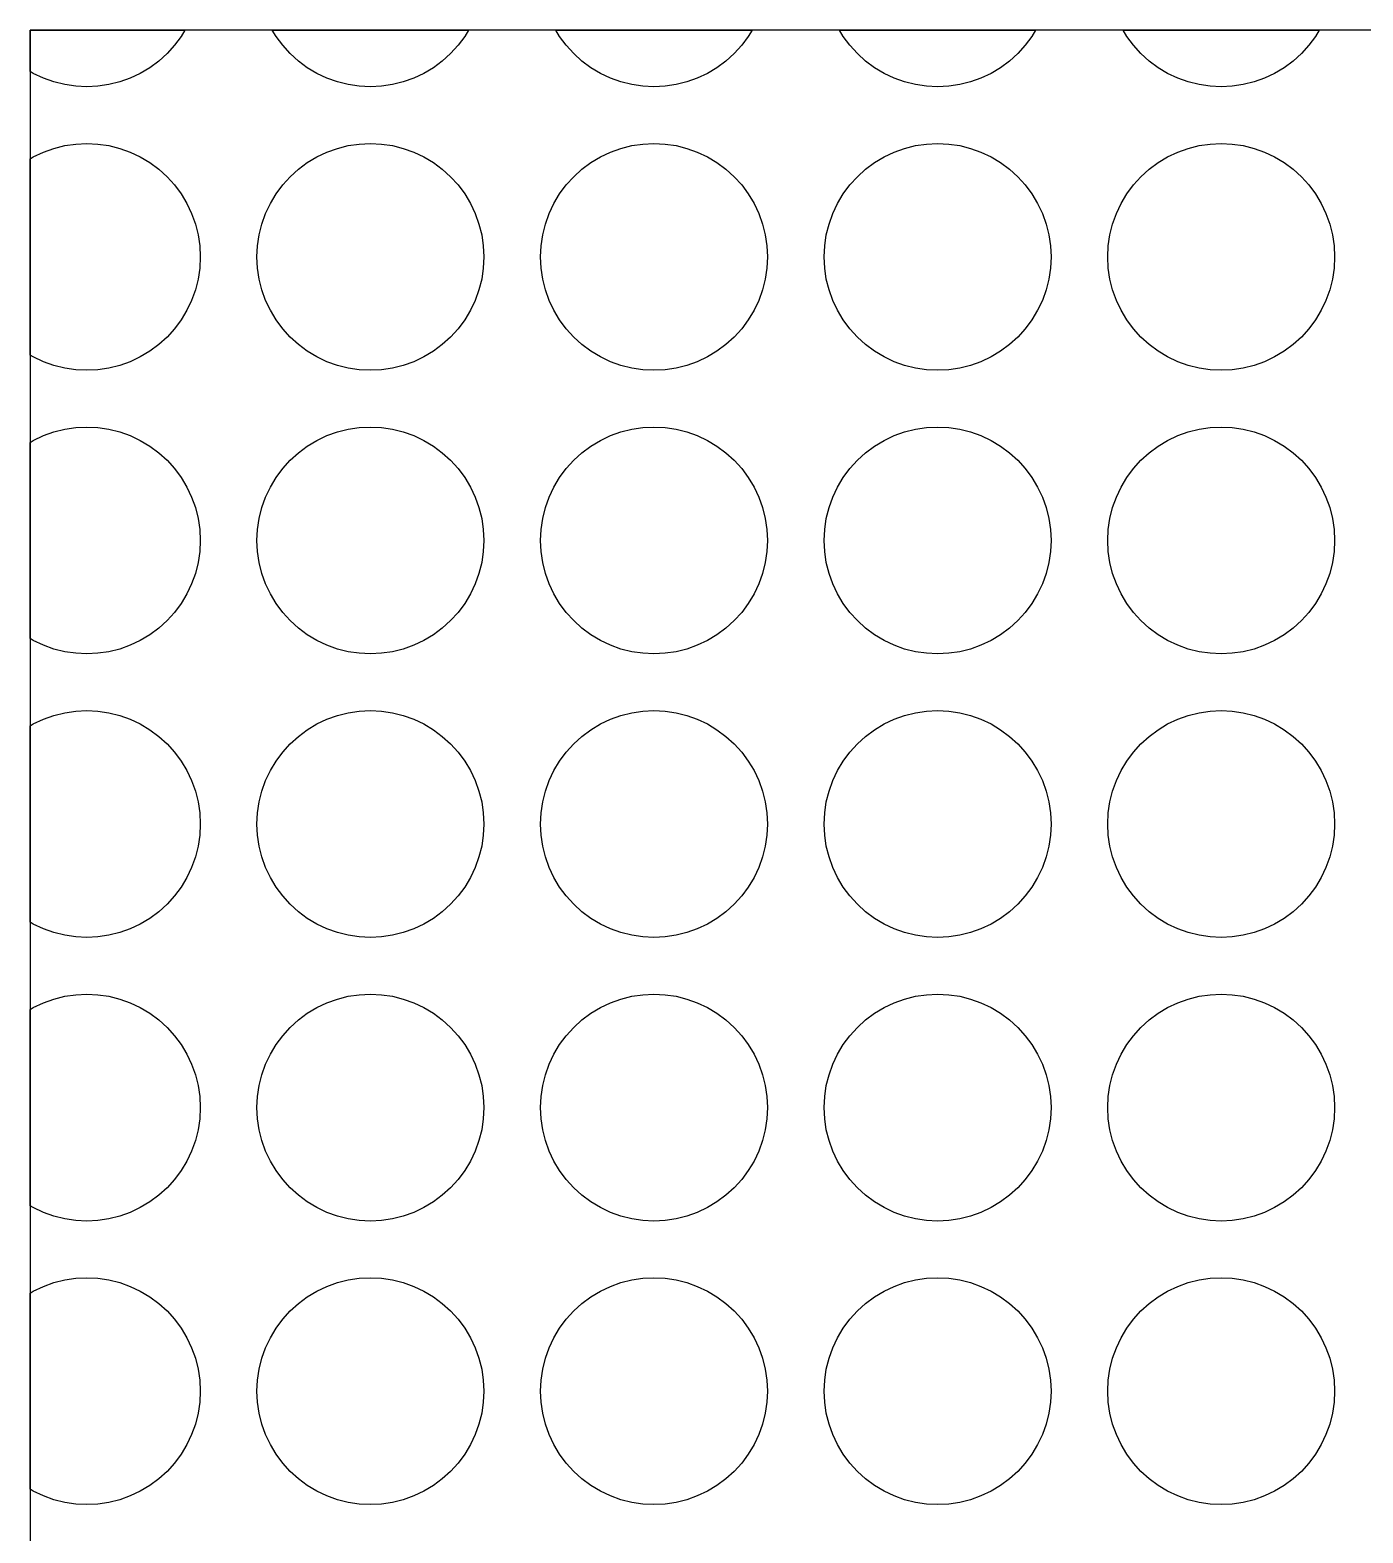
# Model space of a CAD drawing. Header units: millimetres. Extents: x 417.4 to 443.4, y -327.3 to -272.3.
# Drawn here: x 417.39 to 429.14, y -285.58 to -272.33 of the extents above; entities that cross this region are included whole.
import ezdxf

# ---------------------------------------------------------------- set-up
doc = ezdxf.new("R2010")
doc.units = ezdxf.units.MM
doc.layers.add('background', color=7, linetype='Continuous')
doc.layers.add('outline', color=3, linetype='Continuous')

msp = doc.modelspace()

# ---------------------------------------------------------------- linework, layer by layer
at = {"layer": 'background'}
for points in [[(417.387, -272.33), (418.751, -272.33), (418.718, -272.386), (418.66, -272.464), (418.594, -272.537), (418.521, -272.603), (418.442, -272.662), (418.358, -272.712), (418.269, -272.754), (418.177, -272.787), (418.082, -272.811), (417.985, -272.825), (417.887, -272.83), (417.789, -272.825), (417.692, -272.811), (417.596, -272.787), (417.504, -272.754), (417.415, -272.712), (417.387, -272.695)], [(421.251, -272.33), (421.218, -272.386), (421.16, -272.464), (421.094, -272.537), (421.021, -272.603), (420.942, -272.662), (420.858, -272.712), (420.769, -272.754), (420.677, -272.787), (420.582, -272.811), (420.485, -272.825), (420.387, -272.83), (420.289, -272.825), (420.192, -272.811), (420.096, -272.787), (420.004, -272.754), (419.915, -272.712), (419.831, -272.662), (419.752, -272.603), (419.68, -272.537), (419.614, -272.464), (419.555, -272.386), (419.522, -272.33)], [(423.751, -272.33), (423.718, -272.386), (423.66, -272.464), (423.594, -272.537), (423.521, -272.603), (423.442, -272.662), (423.358, -272.712), (423.269, -272.754), (423.177, -272.787), (423.082, -272.811), (422.985, -272.825), (422.887, -272.83), (422.789, -272.825), (422.692, -272.811), (422.596, -272.787), (422.504, -272.754), (422.415, -272.712), (422.331, -272.662), (422.252, -272.603), (422.18, -272.537), (422.114, -272.464), (422.055, -272.386), (422.022, -272.33)], [(426.251, -272.33), (426.218, -272.386), (426.16, -272.464), (426.094, -272.537), (426.021, -272.603), (425.942, -272.662), (425.858, -272.712), (425.769, -272.754), (425.677, -272.787), (425.582, -272.811), (425.485, -272.825), (425.387, -272.83), (425.289, -272.825), (425.192, -272.811), (425.096, -272.787), (425.004, -272.754), (424.915, -272.712), (424.831, -272.662), (424.752, -272.603), (424.68, -272.537), (424.614, -272.464), (424.555, -272.386), (424.522, -272.33)], [(428.751, -272.33), (428.718, -272.386), (428.66, -272.464), (428.594, -272.537), (428.521, -272.603), (428.442, -272.662), (428.358, -272.712), (428.269, -272.754), (428.177, -272.787), (428.082, -272.811), (427.985, -272.825), (427.887, -272.83), (427.789, -272.825), (427.692, -272.811), (427.596, -272.787), (427.504, -272.754), (427.415, -272.712), (427.331, -272.662), (427.252, -272.603), (427.18, -272.537), (427.114, -272.464), (427.055, -272.386), (427.022, -272.33)], [(417.387, -273.465), (417.415, -273.448), (417.504, -273.406), (417.596, -273.373), (417.692, -273.349), (417.789, -273.335), (417.887, -273.33), (417.985, -273.335), (418.082, -273.349), (418.177, -273.373), (418.269, -273.406), (418.358, -273.448), (418.442, -273.499), (418.521, -273.557), (418.594, -273.623), (418.66, -273.696), (418.718, -273.775), (418.769, -273.859), (418.811, -273.947), (418.844, -274.04), (418.868, -274.135), (418.882, -274.232), (418.887, -274.33), (418.882, -274.428), (418.868, -274.525), (418.844, -274.62), (418.811, -274.713), (418.769, -274.801), (418.718, -274.886), (418.66, -274.964), (418.594, -275.037), (418.521, -275.103), (418.442, -275.162), (418.358, -275.212), (418.269, -275.254), (418.177, -275.287), (418.082, -275.311), (417.985, -275.325), (417.887, -275.33), (417.789, -275.325), (417.692, -275.311), (417.596, -275.287), (417.504, -275.254), (417.415, -275.212), (417.387, -275.195)], [(421.387, -274.33), (421.382, -274.428), (421.368, -274.525), (421.344, -274.62), (421.311, -274.713), (421.269, -274.801), (421.218, -274.886), (421.16, -274.964), (421.094, -275.037), (421.021, -275.103), (420.942, -275.162), (420.858, -275.212), (420.769, -275.254), (420.677, -275.287), (420.582, -275.311), (420.485, -275.325), (420.387, -275.33), (420.289, -275.325), (420.192, -275.311), (420.096, -275.287), (420.004, -275.254), (419.915, -275.212), (419.831, -275.162), (419.752, -275.103), (419.68, -275.037), (419.614, -274.964), (419.555, -274.886), (419.505, -274.801), (419.463, -274.713), (419.43, -274.62), (419.406, -274.525), (419.392, -274.428), (419.387, -274.33), (419.392, -274.232), (419.406, -274.135), (419.43, -274.04), (419.463, -273.947), (419.505, -273.859), (419.555, -273.775), (419.614, -273.696), (419.68, -273.623), (419.752, -273.557), (419.831, -273.499), (419.915, -273.448), (420.004, -273.406), (420.096, -273.373), (420.192, -273.349), (420.289, -273.335), (420.387, -273.33), (420.485, -273.335), (420.582, -273.349), (420.677, -273.373), (420.769, -273.406), (420.858, -273.448), (420.942, -273.499), (421.021, -273.557), (421.094, -273.623), (421.16, -273.696), (421.218, -273.775), (421.269, -273.859), (421.311, -273.947), (421.344, -274.04), (421.368, -274.135), (421.382, -274.232)], [(423.887, -274.33), (423.882, -274.428), (423.868, -274.525), (423.844, -274.62), (423.811, -274.713), (423.769, -274.801), (423.718, -274.886), (423.66, -274.964), (423.594, -275.037), (423.521, -275.103), (423.442, -275.162), (423.358, -275.212), (423.269, -275.254), (423.177, -275.287), (423.082, -275.311), (422.985, -275.325), (422.887, -275.33), (422.789, -275.325), (422.692, -275.311), (422.596, -275.287), (422.504, -275.254), (422.415, -275.212), (422.331, -275.162), (422.252, -275.103), (422.18, -275.037), (422.114, -274.964), (422.055, -274.886), (422.005, -274.801), (421.963, -274.713), (421.93, -274.62), (421.906, -274.525), (421.892, -274.428), (421.887, -274.33), (421.892, -274.232), (421.906, -274.135), (421.93, -274.04), (421.963, -273.947), (422.005, -273.859), (422.055, -273.775), (422.114, -273.696), (422.18, -273.623), (422.252, -273.557), (422.331, -273.499), (422.415, -273.448), (422.504, -273.406), (422.596, -273.373), (422.692, -273.349), (422.789, -273.335), (422.887, -273.33), (422.985, -273.335), (423.082, -273.349), (423.177, -273.373), (423.269, -273.406), (423.358, -273.448), (423.442, -273.499), (423.521, -273.557), (423.594, -273.623), (423.66, -273.696), (423.718, -273.775), (423.769, -273.859), (423.811, -273.947), (423.844, -274.04), (423.868, -274.135), (423.882, -274.232)], [(426.387, -274.33), (426.382, -274.428), (426.368, -274.525), (426.344, -274.62), (426.311, -274.713), (426.269, -274.801), (426.218, -274.886), (426.16, -274.964), (426.094, -275.037), (426.021, -275.103), (425.942, -275.162), (425.858, -275.212), (425.769, -275.254), (425.677, -275.287), (425.582, -275.311), (425.485, -275.325), (425.387, -275.33), (425.289, -275.325), (425.192, -275.311), (425.096, -275.287), (425.004, -275.254), (424.915, -275.212), (424.831, -275.162), (424.752, -275.103), (424.68, -275.037), (424.614, -274.964), (424.555, -274.886), (424.505, -274.801), (424.463, -274.713), (424.43, -274.62), (424.406, -274.525), (424.392, -274.428), (424.387, -274.33), (424.392, -274.232), (424.406, -274.135), (424.43, -274.04), (424.463, -273.947), (424.505, -273.859), (424.555, -273.775), (424.614, -273.696), (424.68, -273.623), (424.752, -273.557), (424.831, -273.499), (424.915, -273.448), (425.004, -273.406), (425.096, -273.373), (425.192, -273.349), (425.289, -273.335), (425.387, -273.33), (425.485, -273.335), (425.582, -273.349), (425.677, -273.373), (425.769, -273.406), (425.858, -273.448), (425.942, -273.499), (426.021, -273.557), (426.094, -273.623), (426.16, -273.696), (426.218, -273.775), (426.269, -273.859), (426.311, -273.947), (426.344, -274.04), (426.368, -274.135), (426.382, -274.232)], [(428.887, -274.33), (428.882, -274.428), (428.868, -274.525), (428.844, -274.62), (428.811, -274.713), (428.769, -274.801), (428.718, -274.886), (428.66, -274.964), (428.594, -275.037), (428.521, -275.103), (428.442, -275.162), (428.358, -275.212), (428.269, -275.254), (428.177, -275.287), (428.082, -275.311), (427.985, -275.325), (427.887, -275.33), (427.789, -275.325), (427.692, -275.311), (427.596, -275.287), (427.504, -275.254), (427.415, -275.212), (427.331, -275.162), (427.252, -275.103), (427.18, -275.037), (427.114, -274.964), (427.055, -274.886), (427.005, -274.801), (426.963, -274.713), (426.93, -274.62), (426.906, -274.525), (426.892, -274.428), (426.887, -274.33), (426.892, -274.232), (426.906, -274.135), (426.93, -274.04), (426.963, -273.947), (427.005, -273.859), (427.055, -273.775), (427.114, -273.696), (427.18, -273.623), (427.252, -273.557), (427.331, -273.499), (427.415, -273.448), (427.504, -273.406), (427.596, -273.373), (427.692, -273.349), (427.789, -273.335), (427.887, -273.33), (427.985, -273.335), (428.082, -273.349), (428.177, -273.373), (428.269, -273.406), (428.358, -273.448), (428.442, -273.499), (428.521, -273.557), (428.594, -273.623), (428.66, -273.696), (428.718, -273.775), (428.769, -273.859), (428.811, -273.947), (428.844, -274.04), (428.868, -274.135), (428.882, -274.232)], [(417.387, -275.965), (417.415, -275.948), (417.504, -275.906), (417.596, -275.873), (417.692, -275.849), (417.789, -275.835), (417.887, -275.83), (417.985, -275.835), (418.082, -275.849), (418.177, -275.873), (418.269, -275.906), (418.358, -275.948), (418.442, -275.999), (418.521, -276.057), (418.594, -276.123), (418.66, -276.196), (418.718, -276.275), (418.769, -276.359), (418.811, -276.447), (418.844, -276.54), (418.868, -276.635), (418.882, -276.732), (418.887, -276.83), (418.882, -276.928), (418.868, -277.025), (418.844, -277.12), (418.811, -277.213), (418.769, -277.301), (418.718, -277.386), (418.66, -277.464), (418.594, -277.537), (418.521, -277.603), (418.442, -277.662), (418.358, -277.712), (418.269, -277.754), (418.177, -277.787), (418.082, -277.811), (417.985, -277.825), (417.887, -277.83), (417.789, -277.825), (417.692, -277.811), (417.596, -277.787), (417.504, -277.754), (417.415, -277.712), (417.387, -277.695)], [(421.387, -276.83), (421.382, -276.928), (421.368, -277.025), (421.344, -277.12), (421.311, -277.213), (421.269, -277.301), (421.218, -277.386), (421.16, -277.464), (421.094, -277.537), (421.021, -277.603), (420.942, -277.662), (420.858, -277.712), (420.769, -277.754), (420.677, -277.787), (420.582, -277.811), (420.485, -277.825), (420.387, -277.83), (420.289, -277.825), (420.192, -277.811), (420.096, -277.787), (420.004, -277.754), (419.915, -277.712), (419.831, -277.662), (419.752, -277.603), (419.68, -277.537), (419.614, -277.464), (419.555, -277.386), (419.505, -277.301), (419.463, -277.213), (419.43, -277.12), (419.406, -277.025), (419.392, -276.928), (419.387, -276.83), (419.392, -276.732), (419.406, -276.635), (419.43, -276.54), (419.463, -276.447), (419.505, -276.359), (419.555, -276.275), (419.614, -276.196), (419.68, -276.123), (419.752, -276.057), (419.831, -275.999), (419.915, -275.948), (420.004, -275.906), (420.096, -275.873), (420.192, -275.849), (420.289, -275.835), (420.387, -275.83), (420.485, -275.835), (420.582, -275.849), (420.677, -275.873), (420.769, -275.906), (420.858, -275.948), (420.942, -275.999), (421.021, -276.057), (421.094, -276.123), (421.16, -276.196), (421.218, -276.275), (421.269, -276.359), (421.311, -276.447), (421.344, -276.54), (421.368, -276.635), (421.382, -276.732)], [(423.887, -276.83), (423.882, -276.928), (423.868, -277.025), (423.844, -277.12), (423.811, -277.213), (423.769, -277.301), (423.718, -277.386), (423.66, -277.464), (423.594, -277.537), (423.521, -277.603), (423.442, -277.662), (423.358, -277.712), (423.269, -277.754), (423.177, -277.787), (423.082, -277.811), (422.985, -277.825), (422.887, -277.83), (422.789, -277.825), (422.692, -277.811), (422.596, -277.787), (422.504, -277.754), (422.415, -277.712), (422.331, -277.662), (422.252, -277.603), (422.18, -277.537), (422.114, -277.464), (422.055, -277.386), (422.005, -277.301), (421.963, -277.213), (421.93, -277.12), (421.906, -277.025), (421.892, -276.928), (421.887, -276.83), (421.892, -276.732), (421.906, -276.635), (421.93, -276.54), (421.963, -276.447), (422.005, -276.359), (422.055, -276.275), (422.114, -276.196), (422.18, -276.123), (422.252, -276.057), (422.331, -275.999), (422.415, -275.948), (422.504, -275.906), (422.596, -275.873), (422.692, -275.849), (422.789, -275.835), (422.887, -275.83), (422.985, -275.835), (423.082, -275.849), (423.177, -275.873), (423.269, -275.906), (423.358, -275.948), (423.442, -275.999), (423.521, -276.057), (423.594, -276.123), (423.66, -276.196), (423.718, -276.275), (423.769, -276.359), (423.811, -276.447), (423.844, -276.54), (423.868, -276.635), (423.882, -276.732)], [(426.387, -276.83), (426.382, -276.928), (426.368, -277.025), (426.344, -277.12), (426.311, -277.213), (426.269, -277.301), (426.218, -277.386), (426.16, -277.464), (426.094, -277.537), (426.021, -277.603), (425.942, -277.662), (425.858, -277.712), (425.769, -277.754), (425.677, -277.787), (425.582, -277.811), (425.485, -277.825), (425.387, -277.83), (425.289, -277.825), (425.192, -277.811), (425.096, -277.787), (425.004, -277.754), (424.915, -277.712), (424.831, -277.662), (424.752, -277.603), (424.68, -277.537), (424.614, -277.464), (424.555, -277.386), (424.505, -277.301), (424.463, -277.213), (424.43, -277.12), (424.406, -277.025), (424.392, -276.928), (424.387, -276.83), (424.392, -276.732), (424.406, -276.635), (424.43, -276.54), (424.463, -276.447), (424.505, -276.359), (424.555, -276.275), (424.614, -276.196), (424.68, -276.123), (424.752, -276.057), (424.831, -275.999), (424.915, -275.948), (425.004, -275.906), (425.096, -275.873), (425.192, -275.849), (425.289, -275.835), (425.387, -275.83), (425.485, -275.835), (425.582, -275.849), (425.677, -275.873), (425.769, -275.906), (425.858, -275.948), (425.942, -275.999), (426.021, -276.057), (426.094, -276.123), (426.16, -276.196), (426.218, -276.275), (426.269, -276.359), (426.311, -276.447), (426.344, -276.54), (426.368, -276.635), (426.382, -276.732)], [(428.887, -276.83), (428.882, -276.928), (428.868, -277.025), (428.844, -277.12), (428.811, -277.213), (428.769, -277.301), (428.718, -277.386), (428.66, -277.464), (428.594, -277.537), (428.521, -277.603), (428.442, -277.662), (428.358, -277.712), (428.269, -277.754), (428.177, -277.787), (428.082, -277.811), (427.985, -277.825), (427.887, -277.83), (427.789, -277.825), (427.692, -277.811), (427.596, -277.787), (427.504, -277.754), (427.415, -277.712), (427.331, -277.662), (427.252, -277.603), (427.18, -277.537), (427.114, -277.464), (427.055, -277.386), (427.005, -277.301), (426.963, -277.213), (426.93, -277.12), (426.906, -277.025), (426.892, -276.928), (426.887, -276.83), (426.892, -276.732), (426.906, -276.635), (426.93, -276.54), (426.963, -276.447), (427.005, -276.359), (427.055, -276.275), (427.114, -276.196), (427.18, -276.123), (427.252, -276.057), (427.331, -275.999), (427.415, -275.948), (427.504, -275.906), (427.596, -275.873), (427.692, -275.849), (427.789, -275.835), (427.887, -275.83), (427.985, -275.835), (428.082, -275.849), (428.177, -275.873), (428.269, -275.906), (428.358, -275.948), (428.442, -275.999), (428.521, -276.057), (428.594, -276.123), (428.66, -276.196), (428.718, -276.275), (428.769, -276.359), (428.811, -276.447), (428.844, -276.54), (428.868, -276.635), (428.882, -276.732)], [(417.387, -278.465), (417.415, -278.448), (417.504, -278.406), (417.596, -278.373), (417.692, -278.349), (417.789, -278.335), (417.887, -278.33), (417.985, -278.335), (418.082, -278.349), (418.177, -278.373), (418.269, -278.406), (418.358, -278.448), (418.442, -278.499), (418.521, -278.557), (418.594, -278.623), (418.66, -278.696), (418.718, -278.775), (418.769, -278.859), (418.811, -278.947), (418.844, -279.04), (418.868, -279.135), (418.882, -279.232), (418.887, -279.33), (418.882, -279.428), (418.868, -279.525), (418.844, -279.62), (418.811, -279.713), (418.769, -279.801), (418.718, -279.886), (418.66, -279.964), (418.594, -280.037), (418.521, -280.103), (418.442, -280.162), (418.358, -280.212), (418.269, -280.254), (418.177, -280.287), (418.082, -280.311), (417.985, -280.325), (417.887, -280.33), (417.789, -280.325), (417.692, -280.311), (417.596, -280.287), (417.504, -280.254), (417.415, -280.212), (417.387, -280.195)], [(421.387, -279.33), (421.382, -279.428), (421.368, -279.525), (421.344, -279.62), (421.311, -279.713), (421.269, -279.801), (421.218, -279.886), (421.16, -279.964), (421.094, -280.037), (421.021, -280.103), (420.942, -280.162), (420.858, -280.212), (420.769, -280.254), (420.677, -280.287), (420.582, -280.311), (420.485, -280.325), (420.387, -280.33), (420.289, -280.325), (420.192, -280.311), (420.096, -280.287), (420.004, -280.254), (419.915, -280.212), (419.831, -280.162), (419.752, -280.103), (419.68, -280.037), (419.614, -279.964), (419.555, -279.886), (419.505, -279.801), (419.463, -279.713), (419.43, -279.62), (419.406, -279.525), (419.392, -279.428), (419.387, -279.33), (419.392, -279.232), (419.406, -279.135), (419.43, -279.04), (419.463, -278.947), (419.505, -278.859), (419.555, -278.775), (419.614, -278.696), (419.68, -278.623), (419.752, -278.557), (419.831, -278.499), (419.915, -278.448), (420.004, -278.406), (420.096, -278.373), (420.192, -278.349), (420.289, -278.335), (420.387, -278.33), (420.485, -278.335), (420.582, -278.349), (420.677, -278.373), (420.769, -278.406), (420.858, -278.448), (420.942, -278.499), (421.021, -278.557), (421.094, -278.623), (421.16, -278.696), (421.218, -278.775), (421.269, -278.859), (421.311, -278.947), (421.344, -279.04), (421.368, -279.135), (421.382, -279.232)], [(423.887, -279.33), (423.882, -279.428), (423.868, -279.525), (423.844, -279.62), (423.811, -279.713), (423.769, -279.801), (423.718, -279.886), (423.66, -279.964), (423.594, -280.037), (423.521, -280.103), (423.442, -280.162), (423.358, -280.212), (423.269, -280.254), (423.177, -280.287), (423.082, -280.311), (422.985, -280.325), (422.887, -280.33), (422.789, -280.325), (422.692, -280.311), (422.596, -280.287), (422.504, -280.254), (422.415, -280.212), (422.331, -280.162), (422.252, -280.103), (422.18, -280.037), (422.114, -279.964), (422.055, -279.886), (422.005, -279.801), (421.963, -279.713), (421.93, -279.62), (421.906, -279.525), (421.892, -279.428), (421.887, -279.33), (421.892, -279.232), (421.906, -279.135), (421.93, -279.04), (421.963, -278.947), (422.005, -278.859), (422.055, -278.775), (422.114, -278.696), (422.18, -278.623), (422.252, -278.557), (422.331, -278.499), (422.415, -278.448), (422.504, -278.406), (422.596, -278.373), (422.692, -278.349), (422.789, -278.335), (422.887, -278.33), (422.985, -278.335), (423.082, -278.349), (423.177, -278.373), (423.269, -278.406), (423.358, -278.448), (423.442, -278.499), (423.521, -278.557), (423.594, -278.623), (423.66, -278.696), (423.718, -278.775), (423.769, -278.859), (423.811, -278.947), (423.844, -279.04), (423.868, -279.135), (423.882, -279.232)], [(426.387, -279.33), (426.382, -279.428), (426.368, -279.525), (426.344, -279.62), (426.311, -279.713), (426.269, -279.801), (426.218, -279.886), (426.16, -279.964), (426.094, -280.037), (426.021, -280.103), (425.942, -280.162), (425.858, -280.212), (425.769, -280.254), (425.677, -280.287), (425.582, -280.311), (425.485, -280.325), (425.387, -280.33), (425.289, -280.325), (425.192, -280.311), (425.096, -280.287), (425.004, -280.254), (424.915, -280.212), (424.831, -280.162), (424.752, -280.103), (424.68, -280.037), (424.614, -279.964), (424.555, -279.886), (424.505, -279.801), (424.463, -279.713), (424.43, -279.62), (424.406, -279.525), (424.392, -279.428), (424.387, -279.33), (424.392, -279.232), (424.406, -279.135), (424.43, -279.04), (424.463, -278.947), (424.505, -278.859), (424.555, -278.775), (424.614, -278.696), (424.68, -278.623), (424.752, -278.557), (424.831, -278.499), (424.915, -278.448), (425.004, -278.406), (425.096, -278.373), (425.192, -278.349), (425.289, -278.335), (425.387, -278.33), (425.485, -278.335), (425.582, -278.349), (425.677, -278.373), (425.769, -278.406), (425.858, -278.448), (425.942, -278.499), (426.021, -278.557), (426.094, -278.623), (426.16, -278.696), (426.218, -278.775), (426.269, -278.859), (426.311, -278.947), (426.344, -279.04), (426.368, -279.135), (426.382, -279.232)], [(428.887, -279.33), (428.882, -279.428), (428.868, -279.525), (428.844, -279.62), (428.811, -279.713), (428.769, -279.801), (428.718, -279.886), (428.66, -279.964), (428.594, -280.037), (428.521, -280.103), (428.442, -280.162), (428.358, -280.212), (428.269, -280.254), (428.177, -280.287), (428.082, -280.311), (427.985, -280.325), (427.887, -280.33), (427.789, -280.325), (427.692, -280.311), (427.596, -280.287), (427.504, -280.254), (427.415, -280.212), (427.331, -280.162), (427.252, -280.103), (427.18, -280.037), (427.114, -279.964), (427.055, -279.886), (427.005, -279.801), (426.963, -279.713), (426.93, -279.62), (426.906, -279.525), (426.892, -279.428), (426.887, -279.33), (426.892, -279.232), (426.906, -279.135), (426.93, -279.04), (426.963, -278.947), (427.005, -278.859), (427.055, -278.775), (427.114, -278.696), (427.18, -278.623), (427.252, -278.557), (427.331, -278.499), (427.415, -278.448), (427.504, -278.406), (427.596, -278.373), (427.692, -278.349), (427.789, -278.335), (427.887, -278.33), (427.985, -278.335), (428.082, -278.349), (428.177, -278.373), (428.269, -278.406), (428.358, -278.448), (428.442, -278.499), (428.521, -278.557), (428.594, -278.623), (428.66, -278.696), (428.718, -278.775), (428.769, -278.859), (428.811, -278.947), (428.844, -279.04), (428.868, -279.135), (428.882, -279.232)], [(417.387, -280.965), (417.415, -280.948), (417.504, -280.906), (417.596, -280.873), (417.692, -280.849), (417.789, -280.835), (417.887, -280.83), (417.985, -280.835), (418.082, -280.849), (418.177, -280.873), (418.269, -280.906), (418.358, -280.948), (418.442, -280.999), (418.521, -281.057), (418.594, -281.123), (418.66, -281.196), (418.718, -281.275), (418.769, -281.359), (418.811, -281.447), (418.844, -281.54), (418.868, -281.635), (418.882, -281.732), (418.887, -281.83), (418.882, -281.928), (418.868, -282.025), (418.844, -282.12), (418.811, -282.213), (418.769, -282.301), (418.718, -282.386), (418.66, -282.464), (418.594, -282.537), (418.521, -282.603), (418.442, -282.662), (418.358, -282.712), (418.269, -282.754), (418.177, -282.787), (418.082, -282.811), (417.985, -282.825), (417.887, -282.83), (417.789, -282.825), (417.692, -282.811), (417.596, -282.787), (417.504, -282.754), (417.415, -282.712), (417.387, -282.695)], [(421.387, -281.83), (421.382, -281.928), (421.368, -282.025), (421.344, -282.12), (421.311, -282.213), (421.269, -282.301), (421.218, -282.386), (421.16, -282.464), (421.094, -282.537), (421.021, -282.603), (420.942, -282.662), (420.858, -282.712), (420.769, -282.754), (420.677, -282.787), (420.582, -282.811), (420.485, -282.825), (420.387, -282.83), (420.289, -282.825), (420.192, -282.811), (420.096, -282.787), (420.004, -282.754), (419.915, -282.712), (419.831, -282.662), (419.752, -282.603), (419.68, -282.537), (419.614, -282.464), (419.555, -282.386), (419.505, -282.301), (419.463, -282.213), (419.43, -282.12), (419.406, -282.025), (419.392, -281.928), (419.387, -281.83), (419.392, -281.732), (419.406, -281.635), (419.43, -281.54), (419.463, -281.447), (419.505, -281.359), (419.555, -281.275), (419.614, -281.196), (419.68, -281.123), (419.752, -281.057), (419.831, -280.999), (419.915, -280.948), (420.004, -280.906), (420.096, -280.873), (420.192, -280.849), (420.289, -280.835), (420.387, -280.83), (420.485, -280.835), (420.582, -280.849), (420.677, -280.873), (420.769, -280.906), (420.858, -280.948), (420.942, -280.999), (421.021, -281.057), (421.094, -281.123), (421.16, -281.196), (421.218, -281.275), (421.269, -281.359), (421.311, -281.447), (421.344, -281.54), (421.368, -281.635), (421.382, -281.732)], [(423.887, -281.83), (423.882, -281.928), (423.868, -282.025), (423.844, -282.12), (423.811, -282.213), (423.769, -282.301), (423.718, -282.386), (423.66, -282.464), (423.594, -282.537), (423.521, -282.603), (423.442, -282.662), (423.358, -282.712), (423.269, -282.754), (423.177, -282.787), (423.082, -282.811), (422.985, -282.825), (422.887, -282.83), (422.789, -282.825), (422.692, -282.811), (422.596, -282.787), (422.504, -282.754), (422.415, -282.712), (422.331, -282.662), (422.252, -282.603), (422.18, -282.537), (422.114, -282.464), (422.055, -282.386), (422.005, -282.301), (421.963, -282.213), (421.93, -282.12), (421.906, -282.025), (421.892, -281.928), (421.887, -281.83), (421.892, -281.732), (421.906, -281.635), (421.93, -281.54), (421.963, -281.447), (422.005, -281.359), (422.055, -281.275), (422.114, -281.196), (422.18, -281.123), (422.252, -281.057), (422.331, -280.999), (422.415, -280.948), (422.504, -280.906), (422.596, -280.873), (422.692, -280.849), (422.789, -280.835), (422.887, -280.83), (422.985, -280.835), (423.082, -280.849), (423.177, -280.873), (423.269, -280.906), (423.358, -280.948), (423.442, -280.999), (423.521, -281.057), (423.594, -281.123), (423.66, -281.196), (423.718, -281.275), (423.769, -281.359), (423.811, -281.447), (423.844, -281.54), (423.868, -281.635), (423.882, -281.732)], [(426.387, -281.83), (426.382, -281.928), (426.368, -282.025), (426.344, -282.12), (426.311, -282.213), (426.269, -282.301), (426.218, -282.386), (426.16, -282.464), (426.094, -282.537), (426.021, -282.603), (425.942, -282.662), (425.858, -282.712), (425.769, -282.754), (425.677, -282.787), (425.582, -282.811), (425.485, -282.825), (425.387, -282.83), (425.289, -282.825), (425.192, -282.811), (425.096, -282.787), (425.004, -282.754), (424.915, -282.712), (424.831, -282.662), (424.752, -282.603), (424.68, -282.537), (424.614, -282.464), (424.555, -282.386), (424.505, -282.301), (424.463, -282.213), (424.43, -282.12), (424.406, -282.025), (424.392, -281.928), (424.387, -281.83), (424.392, -281.732), (424.406, -281.635), (424.43, -281.54), (424.463, -281.447), (424.505, -281.359), (424.555, -281.275), (424.614, -281.196), (424.68, -281.123), (424.752, -281.057), (424.831, -280.999), (424.915, -280.948), (425.004, -280.906), (425.096, -280.873), (425.192, -280.849), (425.289, -280.835), (425.387, -280.83), (425.485, -280.835), (425.582, -280.849), (425.677, -280.873), (425.769, -280.906), (425.858, -280.948), (425.942, -280.999), (426.021, -281.057), (426.094, -281.123), (426.16, -281.196), (426.218, -281.275), (426.269, -281.359), (426.311, -281.447), (426.344, -281.54), (426.368, -281.635), (426.382, -281.732)], [(428.887, -281.83), (428.882, -281.928), (428.868, -282.025), (428.844, -282.12), (428.811, -282.213), (428.769, -282.301), (428.718, -282.386), (428.66, -282.464), (428.594, -282.537), (428.521, -282.603), (428.442, -282.662), (428.358, -282.712), (428.269, -282.754), (428.177, -282.787), (428.082, -282.811), (427.985, -282.825), (427.887, -282.83), (427.789, -282.825), (427.692, -282.811), (427.596, -282.787), (427.504, -282.754), (427.415, -282.712), (427.331, -282.662), (427.252, -282.603), (427.18, -282.537), (427.114, -282.464), (427.055, -282.386), (427.005, -282.301), (426.963, -282.213), (426.93, -282.12), (426.906, -282.025), (426.892, -281.928), (426.887, -281.83), (426.892, -281.732), (426.906, -281.635), (426.93, -281.54), (426.963, -281.447), (427.005, -281.359), (427.055, -281.275), (427.114, -281.196), (427.18, -281.123), (427.252, -281.057), (427.331, -280.999), (427.415, -280.948), (427.504, -280.906), (427.596, -280.873), (427.692, -280.849), (427.789, -280.835), (427.887, -280.83), (427.985, -280.835), (428.082, -280.849), (428.177, -280.873), (428.269, -280.906), (428.358, -280.948), (428.442, -280.999), (428.521, -281.057), (428.594, -281.123), (428.66, -281.196), (428.718, -281.275), (428.769, -281.359), (428.811, -281.447), (428.844, -281.54), (428.868, -281.635), (428.882, -281.732)], [(417.387, -283.465), (417.415, -283.448), (417.504, -283.406), (417.596, -283.373), (417.692, -283.349), (417.789, -283.335), (417.887, -283.33), (417.985, -283.335), (418.082, -283.349), (418.177, -283.373), (418.269, -283.406), (418.358, -283.448), (418.442, -283.499), (418.521, -283.557), (418.594, -283.623), (418.66, -283.696), (418.718, -283.775), (418.769, -283.859), (418.811, -283.947), (418.844, -284.04), (418.868, -284.135), (418.882, -284.232), (418.887, -284.33), (418.882, -284.428), (418.868, -284.525), (418.844, -284.62), (418.811, -284.713), (418.769, -284.801), (418.718, -284.886), (418.66, -284.964), (418.594, -285.037), (418.521, -285.103), (418.442, -285.162), (418.358, -285.212), (418.269, -285.254), (418.177, -285.287), (418.082, -285.311), (417.985, -285.325), (417.887, -285.33), (417.789, -285.325), (417.692, -285.311), (417.596, -285.287), (417.504, -285.254), (417.415, -285.212), (417.387, -285.195)], [(421.387, -284.33), (421.382, -284.428), (421.368, -284.525), (421.344, -284.62), (421.311, -284.713), (421.269, -284.801), (421.218, -284.886), (421.16, -284.964), (421.094, -285.037), (421.021, -285.103), (420.942, -285.162), (420.858, -285.212), (420.769, -285.254), (420.677, -285.287), (420.582, -285.311), (420.485, -285.325), (420.387, -285.33), (420.289, -285.325), (420.192, -285.311), (420.096, -285.287), (420.004, -285.254), (419.915, -285.212), (419.831, -285.162), (419.752, -285.103), (419.68, -285.037), (419.614, -284.964), (419.555, -284.886), (419.505, -284.801), (419.463, -284.713), (419.43, -284.62), (419.406, -284.525), (419.392, -284.428), (419.387, -284.33), (419.392, -284.232), (419.406, -284.135), (419.43, -284.04), (419.463, -283.947), (419.505, -283.859), (419.555, -283.775), (419.614, -283.696), (419.68, -283.623), (419.752, -283.557), (419.831, -283.499), (419.915, -283.448), (420.004, -283.406), (420.096, -283.373), (420.192, -283.349), (420.289, -283.335), (420.387, -283.33), (420.485, -283.335), (420.582, -283.349), (420.677, -283.373), (420.769, -283.406), (420.858, -283.448), (420.942, -283.499), (421.021, -283.557), (421.094, -283.623), (421.16, -283.696), (421.218, -283.775), (421.269, -283.859), (421.311, -283.947), (421.344, -284.04), (421.368, -284.135), (421.382, -284.232)], [(423.887, -284.33), (423.882, -284.428), (423.868, -284.525), (423.844, -284.62), (423.811, -284.713), (423.769, -284.801), (423.718, -284.886), (423.66, -284.964), (423.594, -285.037), (423.521, -285.103), (423.442, -285.162), (423.358, -285.212), (423.269, -285.254), (423.177, -285.287), (423.082, -285.311), (422.985, -285.325), (422.887, -285.33), (422.789, -285.325), (422.692, -285.311), (422.596, -285.287), (422.504, -285.254), (422.415, -285.212), (422.331, -285.162), (422.252, -285.103), (422.18, -285.037), (422.114, -284.964), (422.055, -284.886), (422.005, -284.801), (421.963, -284.713), (421.93, -284.62), (421.906, -284.525), (421.892, -284.428), (421.887, -284.33), (421.892, -284.232), (421.906, -284.135), (421.93, -284.04), (421.963, -283.947), (422.005, -283.859), (422.055, -283.775), (422.114, -283.696), (422.18, -283.623), (422.252, -283.557), (422.331, -283.499), (422.415, -283.448), (422.504, -283.406), (422.596, -283.373), (422.692, -283.349), (422.789, -283.335), (422.887, -283.33), (422.985, -283.335), (423.082, -283.349), (423.177, -283.373), (423.269, -283.406), (423.358, -283.448), (423.442, -283.499), (423.521, -283.557), (423.594, -283.623), (423.66, -283.696), (423.718, -283.775), (423.769, -283.859), (423.811, -283.947), (423.844, -284.04), (423.868, -284.135), (423.882, -284.232)], [(426.387, -284.33), (426.382, -284.428), (426.368, -284.525), (426.344, -284.62), (426.311, -284.713), (426.269, -284.801), (426.218, -284.886), (426.16, -284.964), (426.094, -285.037), (426.021, -285.103), (425.942, -285.162), (425.858, -285.212), (425.769, -285.254), (425.677, -285.287), (425.582, -285.311), (425.485, -285.325), (425.387, -285.33), (425.289, -285.325), (425.192, -285.311), (425.096, -285.287), (425.004, -285.254), (424.915, -285.212), (424.831, -285.162), (424.752, -285.103), (424.68, -285.037), (424.614, -284.964), (424.555, -284.886), (424.505, -284.801), (424.463, -284.713), (424.43, -284.62), (424.406, -284.525), (424.392, -284.428), (424.387, -284.33), (424.392, -284.232), (424.406, -284.135), (424.43, -284.04), (424.463, -283.947), (424.505, -283.859), (424.555, -283.775), (424.614, -283.696), (424.68, -283.623), (424.752, -283.557), (424.831, -283.499), (424.915, -283.448), (425.004, -283.406), (425.096, -283.373), (425.192, -283.349), (425.289, -283.335), (425.387, -283.33), (425.485, -283.335), (425.582, -283.349), (425.677, -283.373), (425.769, -283.406), (425.858, -283.448), (425.942, -283.499), (426.021, -283.557), (426.094, -283.623), (426.16, -283.696), (426.218, -283.775), (426.269, -283.859), (426.311, -283.947), (426.344, -284.04), (426.368, -284.135), (426.382, -284.232)], [(428.887, -284.33), (428.882, -284.428), (428.868, -284.525), (428.844, -284.62), (428.811, -284.713), (428.769, -284.801), (428.718, -284.886), (428.66, -284.964), (428.594, -285.037), (428.521, -285.103), (428.442, -285.162), (428.358, -285.212), (428.269, -285.254), (428.177, -285.287), (428.082, -285.311), (427.985, -285.325), (427.887, -285.33), (427.789, -285.325), (427.692, -285.311), (427.596, -285.287), (427.504, -285.254), (427.415, -285.212), (427.331, -285.162), (427.252, -285.103), (427.18, -285.037), (427.114, -284.964), (427.055, -284.886), (427.005, -284.801), (426.963, -284.713), (426.93, -284.62), (426.906, -284.525), (426.892, -284.428), (426.887, -284.33), (426.892, -284.232), (426.906, -284.135), (426.93, -284.04), (426.963, -283.947), (427.005, -283.859), (427.055, -283.775), (427.114, -283.696), (427.18, -283.623), (427.252, -283.557), (427.331, -283.499), (427.415, -283.448), (427.504, -283.406), (427.596, -283.373), (427.692, -283.349), (427.789, -283.335), (427.887, -283.33), (427.985, -283.335), (428.082, -283.349), (428.177, -283.373), (428.269, -283.406), (428.358, -283.448), (428.442, -283.499), (428.521, -283.557), (428.594, -283.623), (428.66, -283.696), (428.718, -283.775), (428.769, -283.859), (428.811, -283.947), (428.844, -284.04), (428.868, -284.135), (428.882, -284.232)]]:
    msp.add_lwpolyline(points, close=True, dxfattribs=at)
at = {"layer": 'outline'}
msp.add_lwpolyline([(417.387, -327.33), (443.387, -327.33), (443.387, -272.33), (417.387, -272.33), (417.387, -327.33)], close=True, dxfattribs=at)

doc.saveas('drawing.dxf')
